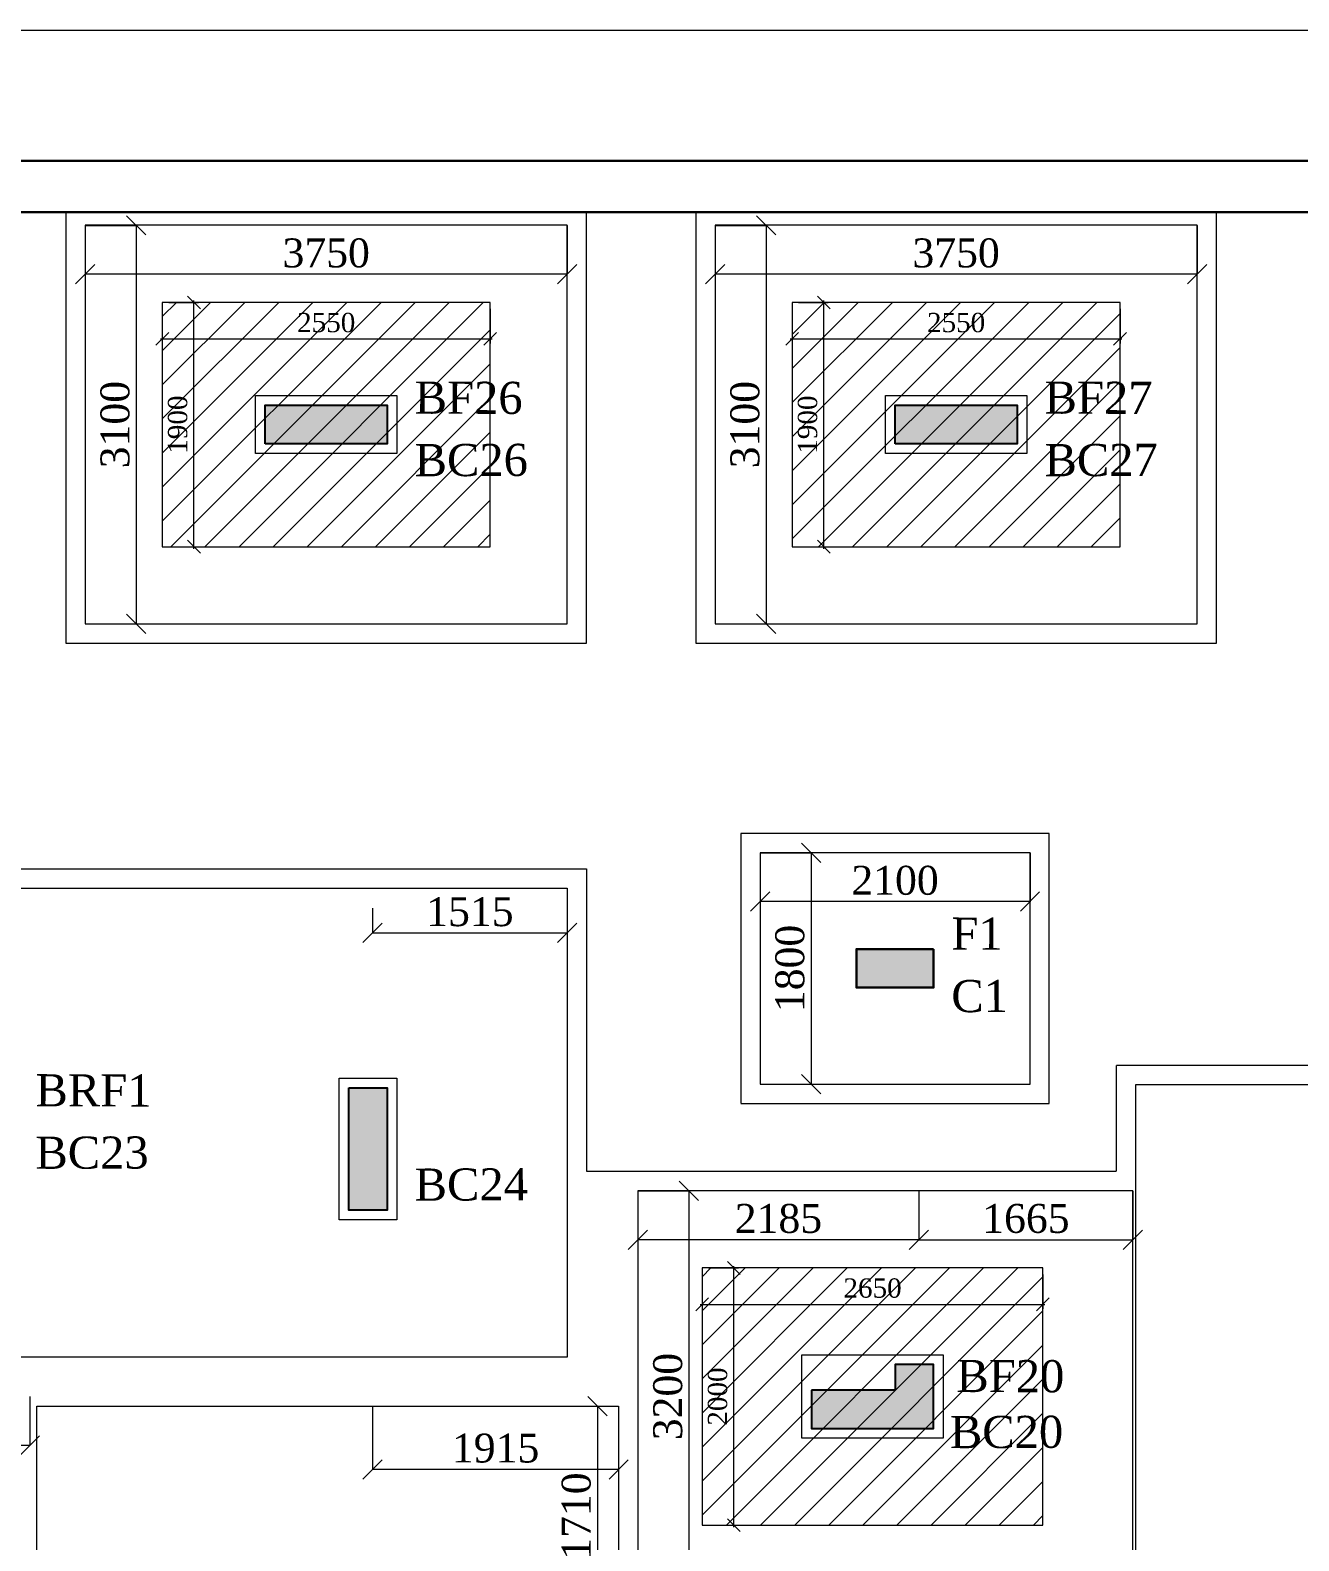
# Model space of a CAD drawing. Header units: inches. Extents: x 10943721 to 11147402, y -2794197 to -2693110.
# Drawn here: x 11024865 to 11034733, y -2704860 to -2693110 of the extents above; entities that cross this region are included whole.
import ezdxf

# ---------------------------------------------------------------- set-up
doc = ezdxf.new("R2010")
doc.units = ezdxf.units.IN
doc.header["$LTSCALE"] = 0.5
doc.header["$MEASUREMENT"] = 0
doc.header["$PDMODE"] = 34
doc.header["$PDSIZE"] = 50
doc.linetypes.add('HIDDEN', pattern=[9.525, 6.35, -3.175])
doc.layers.get('0').update_dxf_attribs({"lineweight": 0})
for name, color, linetype, lineweight in [('S-C0-UP TO B1', 4, 'Continuous', 30), ('S-C3-UP TO HP', 6, 'Continuous', 25), ('S-FOUND-PEDESTAL', 8, 'Continuous', 5), ('S-FOUND-TEXT COL', 7, 'Continuous', 0), ('S-FOUND-TEXT FOOTING', 7, 'Continuous', 0), ('S_FOUND_DIM', 7, 'Continuous', 9), ('S_FOUND_DIM-1', 7, 'Continuous', 9), ('S_FOUND_EXCAVATION', 253, 'HIDDEN', 5), ('S_FOUND_FOOTING', 7, 'Continuous', 15), ('S_FOUND_FOOTING-1', 7, 'Continuous', 9)]:
    doc.layers.add(name, color=color, linetype=linetype, lineweight=lineweight)
doc.layers.add('S_HATCH', color=250, linetype='Continuous', lineweight=5, transparency=0.5)
doc.styles.add('SHEET TEXT', font='times.ttf')
doc.styles.get("Standard").update_dxf_attribs({"font": 'times.ttf'})
doc.dimstyles.new('DIM FOOTING', dxfattribs={"dimtxt": 250, "dimasz": 150, "dimexe": 0.18, "dimexo": 0.0625, "dimgap": 50, "dimtad": 1, "dimtoh": 1, "dimdec": 0, "dimzin": 0, "dimdsep": 46, "dimtxsty": 'Standard', "dimblk": 'OBLIQUE', "dimcen": 0.09, "dimclrd": 256, "dimclre": 256, "dimclrt": 256, "dimadec": 0, "dimazin": 0, "dimtfac": 1, "dimtdec": 0, "dimtofl": 0, "dimtmove": 0, "dimatfit": 3, "dimfxl": 1, "dimtolj": 1, "dimtzin": 0, "dimlwd": -1, "dimlwe": -1, "dimarcsym": 0})
doc.dimstyles.new('S_DIM', dxfattribs={"dimtxt": 75, "dimasz": 35, "dimexe": 35, "dimexo": 50, "dimgap": 25, "dimtad": 1, "dimdec": 0, "dimzin": 0, "dimdsep": 46, "dimtxsty": 'Standard', "dimblk": 'OBLIQUE', "dimcen": 0.09, "dimdle": 15, "dimclrd": 256, "dimclre": 256, "dimclrt": 256, "dimadec": 0, "dimazin": 0, "dimtfac": 1, "dimtdec": 0, "dimtofl": 0, "dimtmove": 0, "dimatfit": 3, "dimfxl": 1, "dimtolj": 1, "dimtzin": 0, "dimlwd": -1, "dimlwe": -1, "dimarcsym": 0})

# ---------------------------------------------------------------- blocks, each defined once
blk = doc.blocks.new('_Oblique')
at = {"color": 0, "linetype": 'ByBlock', "lineweight": -2}
blk.add_line((-0.5, -0.5), (0.5, 0.5), dxfattribs=at)
blk = doc.blocks.new('*D184')
at = {"layer": 'Defpoints', "color": 0, "transparency": 16777216}
for p in [(11020162, -2703738), (11024862, -2703738), (11020162, -2704118)]:
    blk.add_point(p, dxfattribs=at)
at = {"layer": 'S_FOUND_DIM', "transparency": 16777216}
for p, q in [((11020162, -2703738), (11020162, -2704119)), ((11024862, -2703738), (11024862, -2704119)), ((11024862, -2704118), (11020162, -2704118))]:
    blk.add_line(p, q, dxfattribs=at)
at = {"layer": 'S_FOUND_DIM', "transparency": 16777216, "xscale": 150, "yscale": 150, "zscale": 150, "rotation": 180}
blk.add_blockref('_Oblique', (11020162, -2704118), dxfattribs=at)
at = {"layer": 'S_FOUND_DIM', "transparency": 16777216, "xscale": 150, "yscale": 150, "zscale": 150}
blk.add_blockref('_Oblique', (11024862, -2704118), dxfattribs=at)
at = {"layer": 'S_FOUND_DIM', "transparency": 16777216, "insert": (11022512, -2703954), "char_height": 225, "attachment_point": 5}
blk.add_mtext('\\A1;4700', dxfattribs=at)
blk = doc.blocks.new('*D335')
at = {"layer": 'Defpoints', "color": 0, "transparency": 16777216}
for p in [(11025292, -2694628), (11025292, -2697728), (11025689, -2697728)]:
    blk.add_point(p, dxfattribs=at)
at = {"layer": 'S_FOUND_DIM', "transparency": 16777216}
for p, q in [((11025292, -2694628), (11025690, -2694628)), ((11025689, -2694628), (11025689, -2697728)), ((11025292, -2697728), (11025690, -2697728))]:
    blk.add_line(p, q, dxfattribs=at)
at = {"layer": 'S_FOUND_DIM', "transparency": 16777216, "xscale": 150, "yscale": 150, "zscale": 150}
for p, rotation in [((11025689, -2694628), 90), ((11025689, -2697728), 270)]:
    blk.add_blockref('_Oblique', p, dxfattribs=dict(at, rotation=rotation))
at = {"layer": 'S_FOUND_DIM', "transparency": 16777216, "insert": (11025525, -2696178), "char_height": 225, "attachment_point": 5, "rotation": 90}
blk.add_mtext('\\A1;3100', dxfattribs=at)
blk = doc.blocks.new('*D336')
at = {"layer": 'Defpoints', "color": 0, "transparency": 16777216}
for p in [(11025292, -2694628), (11029042, -2694628), (11025292, -2695008)]:
    blk.add_point(p, dxfattribs=at)
at = {"layer": 'S_FOUND_DIM', "transparency": 16777216}
for p, q in [((11025292, -2694628), (11025292, -2695009)), ((11029042, -2694628), (11029042, -2695009)), ((11029042, -2695008), (11025292, -2695008))]:
    blk.add_line(p, q, dxfattribs=at)
at = {"layer": 'S_FOUND_DIM', "transparency": 16777216, "xscale": 150, "yscale": 150, "zscale": 150, "rotation": 180}
blk.add_blockref('_Oblique', (11025292, -2695008), dxfattribs=at)
at = {"layer": 'S_FOUND_DIM', "transparency": 16777216, "xscale": 150, "yscale": 150, "zscale": 150}
blk.add_blockref('_Oblique', (11029042, -2695008), dxfattribs=at)
at = {"layer": 'S_FOUND_DIM', "transparency": 16777216, "insert": (11027167, -2694844), "char_height": 225, "attachment_point": 5}
blk.add_mtext('\\A1;3750', dxfattribs=at)
blk = doc.blocks.new('*D337')
at = {"layer": 'Defpoints', "color": 0, "transparency": 16777216}
for p in [(11025892, -2695228), (11028442, -2695228), (11028442, -2695511)]:
    blk.add_point(p, dxfattribs=at)
at = {"layer": 'S_FOUND_DIM-1', "transparency": 16777216}
for p, q in [((11025892, -2695278), (11025892, -2695546)), ((11028442, -2695278), (11028442, -2695546)), ((11025877, -2695511), (11028457, -2695511))]:
    blk.add_line(p, q, dxfattribs=at)
at = {"layer": 'S_FOUND_DIM-1', "transparency": 16777216, "xscale": 100, "yscale": 100, "zscale": 100, "rotation": 180}
blk.add_blockref('_Oblique', (11025892, -2695511), dxfattribs=at)
at = {"layer": 'S_FOUND_DIM-1', "transparency": 16777216, "xscale": 100, "yscale": 100, "zscale": 100}
blk.add_blockref('_Oblique', (11028442, -2695511), dxfattribs=at)
at = {"layer": 'S_FOUND_DIM-1', "transparency": 16777216, "insert": (11027167, -2695385), "char_height": 150, "attachment_point": 5}
blk.add_mtext('\\A1;2550', dxfattribs=at)
blk = doc.blocks.new('*D338')
at = {"layer": 'Defpoints', "color": 0, "transparency": 16777216}
for p in [(11025892, -2695228), (11026138, -2695228), (11025892, -2697128)]:
    blk.add_point(p, dxfattribs=at)
at = {"layer": 'S_FOUND_DIM-1', "transparency": 16777216}
for p, q in [((11025942, -2695228), (11026173, -2695228)), ((11026138, -2697143), (11026138, -2695213)), ((11025942, -2697128), (11026173, -2697128))]:
    blk.add_line(p, q, dxfattribs=at)
at = {"layer": 'S_FOUND_DIM-1', "transparency": 16777216, "xscale": 100, "yscale": 100, "zscale": 100}
for p, rotation in [((11026138, -2695228), 90), ((11026138, -2697128), 270)]:
    blk.add_blockref('_Oblique', p, dxfattribs=dict(at, rotation=rotation))
at = {"layer": 'S_FOUND_DIM-1', "transparency": 16777216, "insert": (11026012, -2696178), "char_height": 150, "attachment_point": 5, "rotation": 90}
blk.add_mtext('\\A1;1900', dxfattribs=at)
blk = doc.blocks.new('*D339')
at = {"layer": 'Defpoints', "color": 0, "transparency": 16777216}
for p in [(11030192, -2694628), (11030192, -2697728), (11030589, -2697728)]:
    blk.add_point(p, dxfattribs=at)
at = {"layer": 'S_FOUND_DIM', "transparency": 16777216}
for p, q in [((11030192, -2694628), (11030590, -2694628)), ((11030589, -2694628), (11030589, -2697728)), ((11030192, -2697728), (11030590, -2697728))]:
    blk.add_line(p, q, dxfattribs=at)
at = {"layer": 'S_FOUND_DIM', "transparency": 16777216, "xscale": 150, "yscale": 150, "zscale": 150}
for p, rotation in [((11030589, -2694628), 90), ((11030589, -2697728), 270)]:
    blk.add_blockref('_Oblique', p, dxfattribs=dict(at, rotation=rotation))
at = {"layer": 'S_FOUND_DIM', "transparency": 16777216, "insert": (11030425, -2696178), "char_height": 225, "attachment_point": 5, "rotation": 90}
blk.add_mtext('\\A1;3100', dxfattribs=at)
blk = doc.blocks.new('*D340')
at = {"layer": 'Defpoints', "color": 0, "transparency": 16777216}
for p in [(11030192, -2694628), (11033942, -2694628), (11030192, -2695008)]:
    blk.add_point(p, dxfattribs=at)
at = {"layer": 'S_FOUND_DIM', "transparency": 16777216}
for p, q in [((11030192, -2694628), (11030192, -2695009)), ((11033942, -2694628), (11033942, -2695009)), ((11033942, -2695008), (11030192, -2695008))]:
    blk.add_line(p, q, dxfattribs=at)
at = {"layer": 'S_FOUND_DIM', "transparency": 16777216, "xscale": 150, "yscale": 150, "zscale": 150, "rotation": 180}
blk.add_blockref('_Oblique', (11030192, -2695008), dxfattribs=at)
at = {"layer": 'S_FOUND_DIM', "transparency": 16777216, "xscale": 150, "yscale": 150, "zscale": 150}
blk.add_blockref('_Oblique', (11033942, -2695008), dxfattribs=at)
at = {"layer": 'S_FOUND_DIM', "transparency": 16777216, "insert": (11032067, -2694844), "char_height": 225, "attachment_point": 5}
blk.add_mtext('\\A1;3750', dxfattribs=at)
blk = doc.blocks.new('*D341')
at = {"layer": 'Defpoints', "color": 0, "transparency": 16777216}
for p in [(11030792, -2695228), (11033342, -2695228), (11033342, -2695511)]:
    blk.add_point(p, dxfattribs=at)
at = {"layer": 'S_FOUND_DIM-1', "transparency": 16777216}
for p, q in [((11030792, -2695278), (11030792, -2695546)), ((11033342, -2695278), (11033342, -2695546)), ((11030777, -2695511), (11033357, -2695511))]:
    blk.add_line(p, q, dxfattribs=at)
at = {"layer": 'S_FOUND_DIM-1', "transparency": 16777216, "xscale": 100, "yscale": 100, "zscale": 100, "rotation": 180}
blk.add_blockref('_Oblique', (11030792, -2695511), dxfattribs=at)
at = {"layer": 'S_FOUND_DIM-1', "transparency": 16777216, "xscale": 100, "yscale": 100, "zscale": 100}
blk.add_blockref('_Oblique', (11033342, -2695511), dxfattribs=at)
at = {"layer": 'S_FOUND_DIM-1', "transparency": 16777216, "insert": (11032067, -2695385), "char_height": 150, "attachment_point": 5}
blk.add_mtext('\\A1;2550', dxfattribs=at)
blk = doc.blocks.new('*D342')
at = {"layer": 'Defpoints', "color": 0, "transparency": 16777216}
for p in [(11030792, -2695228), (11031038, -2695228), (11030792, -2697128)]:
    blk.add_point(p, dxfattribs=at)
at = {"layer": 'S_FOUND_DIM-1', "transparency": 16777216}
for p, q in [((11030842, -2695228), (11031073, -2695228)), ((11031038, -2697143), (11031038, -2695213)), ((11030842, -2697128), (11031073, -2697128))]:
    blk.add_line(p, q, dxfattribs=at)
at = {"layer": 'S_FOUND_DIM-1', "transparency": 16777216, "xscale": 100, "yscale": 100, "zscale": 100}
for p, rotation in [((11031038, -2695228), 90), ((11031038, -2697128), 270)]:
    blk.add_blockref('_Oblique', p, dxfattribs=dict(at, rotation=rotation))
at = {"layer": 'S_FOUND_DIM-1', "transparency": 16777216, "insert": (11030912, -2696178), "char_height": 150, "attachment_point": 5, "rotation": 90}
blk.add_mtext('\\A1;1900', dxfattribs=at)
blk = doc.blocks.new('*D355')
at = {"layer": 'Defpoints', "color": 0, "transparency": 16777216}
for p in [(11029592, -2702138), (11029592, -2705338), (11029989, -2705338)]:
    blk.add_point(p, dxfattribs=at)
at = {"layer": 'S_FOUND_DIM', "transparency": 16777216}
for p, q in [((11029592, -2702138), (11029990, -2702138)), ((11029989, -2702138), (11029989, -2705338)), ((11029592, -2705338), (11029990, -2705338))]:
    blk.add_line(p, q, dxfattribs=at)
at = {"layer": 'S_FOUND_DIM', "transparency": 16777216, "xscale": 150, "yscale": 150, "zscale": 150}
for p, rotation in [((11029989, -2702138), 90), ((11029989, -2705338), 270)]:
    blk.add_blockref('_Oblique', p, dxfattribs=dict(at, rotation=rotation))
at = {"layer": 'S_FOUND_DIM', "transparency": 16777216, "insert": (11029825, -2703738), "char_height": 225, "attachment_point": 5, "rotation": 90}
blk.add_mtext('\\A1;3200', dxfattribs=at)
blk = doc.blocks.new('*D356')
at = {"layer": 'Defpoints', "color": 0, "transparency": 16777216}
for p in [(11029592, -2702138), (11031777, -2702138), (11029592, -2702518)]:
    blk.add_point(p, dxfattribs=at)
at = {"layer": 'S_FOUND_DIM', "transparency": 16777216}
for p, q in [((11029592, -2702138), (11029592, -2702519)), ((11031777, -2702138), (11031777, -2702519)), ((11031777, -2702518), (11029592, -2702518))]:
    blk.add_line(p, q, dxfattribs=at)
at = {"layer": 'S_FOUND_DIM', "transparency": 16777216, "xscale": 150, "yscale": 150, "zscale": 150, "rotation": 180}
blk.add_blockref('_Oblique', (11029592, -2702518), dxfattribs=at)
at = {"layer": 'S_FOUND_DIM', "transparency": 16777216, "xscale": 150, "yscale": 150, "zscale": 150}
blk.add_blockref('_Oblique', (11031777, -2702518), dxfattribs=at)
at = {"layer": 'S_FOUND_DIM', "transparency": 16777216, "insert": (11030685, -2702354), "char_height": 225, "attachment_point": 5}
blk.add_mtext('\\A1;2185', dxfattribs=at)
blk = doc.blocks.new('*D357')
at = {"layer": 'Defpoints', "color": 0, "transparency": 16777216}
for p in [(11030092, -2702738), (11032742, -2702738), (11032742, -2703021)]:
    blk.add_point(p, dxfattribs=at)
at = {"layer": 'S_FOUND_DIM-1', "transparency": 16777216}
for p, q in [((11030092, -2702788), (11030092, -2703056)), ((11032742, -2702788), (11032742, -2703056)), ((11030077, -2703021), (11032757, -2703021))]:
    blk.add_line(p, q, dxfattribs=at)
at = {"layer": 'S_FOUND_DIM-1', "transparency": 16777216, "xscale": 100, "yscale": 100, "zscale": 100, "rotation": 180}
blk.add_blockref('_Oblique', (11030092, -2703021), dxfattribs=at)
at = {"layer": 'S_FOUND_DIM-1', "transparency": 16777216, "xscale": 100, "yscale": 100, "zscale": 100}
blk.add_blockref('_Oblique', (11032742, -2703021), dxfattribs=at)
at = {"layer": 'S_FOUND_DIM-1', "transparency": 16777216, "insert": (11031417, -2702895), "char_height": 150, "attachment_point": 5}
blk.add_mtext('\\A1;2650', dxfattribs=at)
blk = doc.blocks.new('*D358')
at = {"layer": 'Defpoints', "color": 0, "transparency": 16777216}
for p in [(11030092, -2702738), (11030338, -2702738), (11030092, -2704738)]:
    blk.add_point(p, dxfattribs=at)
at = {"layer": 'S_FOUND_DIM-1', "transparency": 16777216}
for p, q in [((11030142, -2702738), (11030373, -2702738)), ((11030338, -2704753), (11030338, -2702723)), ((11030142, -2704738), (11030373, -2704738))]:
    blk.add_line(p, q, dxfattribs=at)
at = {"layer": 'S_FOUND_DIM-1', "transparency": 16777216, "xscale": 100, "yscale": 100, "zscale": 100}
for p, rotation in [((11030338, -2702738), 90), ((11030338, -2704738), 270)]:
    blk.add_blockref('_Oblique', p, dxfattribs=dict(at, rotation=rotation))
at = {"layer": 'S_FOUND_DIM-1', "transparency": 16777216, "insert": (11030212, -2703738), "char_height": 150, "attachment_point": 5, "rotation": 90}
blk.add_mtext('\\A1;2000', dxfattribs=at)
blk = doc.blocks.new('*D368')
at = {"layer": 'Defpoints', "color": 0, "transparency": 16777216}
for p in [(11027527, -2699938), (11029042, -2699938), (11029042, -2700132)]:
    blk.add_point(p, dxfattribs=at)
at = {"layer": 'S_FOUND_DIM', "transparency": 16777216}
for p, q in [((11027527, -2699938), (11027527, -2700132)), ((11029042, -2699938), (11029042, -2700132)), ((11027527, -2700132), (11029042, -2700132))]:
    blk.add_line(p, q, dxfattribs=at)
at = {"layer": 'S_FOUND_DIM', "transparency": 16777216, "xscale": 150, "yscale": 150, "zscale": 150, "rotation": 180}
blk.add_blockref('_Oblique', (11027527, -2700132), dxfattribs=at)
at = {"layer": 'S_FOUND_DIM', "transparency": 16777216, "xscale": 150, "yscale": 150, "zscale": 150}
blk.add_blockref('_Oblique', (11029042, -2700132), dxfattribs=at)
at = {"layer": 'S_FOUND_DIM', "transparency": 16777216, "insert": (11028285, -2699968), "char_height": 225, "attachment_point": 5}
blk.add_mtext('\\A1;1515', dxfattribs=at)
blk = doc.blocks.new('*D374')
at = {"layer": 'Defpoints', "color": 0, "transparency": 16777216}
for p in [(11031777, -2702138), (11033442, -2702138), (11033442, -2702518)]:
    blk.add_point(p, dxfattribs=at)
at = {"layer": 'S_FOUND_DIM', "transparency": 16777216}
for p, q in [((11031777, -2702138), (11031777, -2702519)), ((11033442, -2702138), (11033442, -2702519)), ((11031777, -2702518), (11033442, -2702518))]:
    blk.add_line(p, q, dxfattribs=at)
at = {"layer": 'S_FOUND_DIM', "transparency": 16777216, "xscale": 150, "yscale": 150, "zscale": 150, "rotation": 180}
blk.add_blockref('_Oblique', (11031777, -2702518), dxfattribs=at)
at = {"layer": 'S_FOUND_DIM', "transparency": 16777216, "xscale": 150, "yscale": 150, "zscale": 150}
blk.add_blockref('_Oblique', (11033442, -2702518), dxfattribs=at)
at = {"layer": 'S_FOUND_DIM', "transparency": 16777216, "insert": (11032610, -2702354), "char_height": 225, "attachment_point": 5}
blk.add_mtext('\\A1;1665', dxfattribs=at)
blk = doc.blocks.new('*D297')
at = {"layer": 'Defpoints', "color": 0, "transparency": 16777216}
for p in [(11030542, -2699508), (11030542, -2701308), (11030939, -2701308)]:
    blk.add_point(p, dxfattribs=at)
at = {"layer": 'S_FOUND_DIM', "transparency": 16777216}
for p, q in [((11030542, -2699508), (11030940, -2699508)), ((11030939, -2699508), (11030939, -2701308)), ((11030542, -2701308), (11030940, -2701308))]:
    blk.add_line(p, q, dxfattribs=at)
at = {"layer": 'S_FOUND_DIM', "transparency": 16777216, "xscale": 150, "yscale": 150, "zscale": 150}
for p, rotation in [((11030939, -2699508), 90), ((11030939, -2701308), 270)]:
    blk.add_blockref('_Oblique', p, dxfattribs=dict(at, rotation=rotation))
at = {"layer": 'S_FOUND_DIM', "transparency": 16777216, "insert": (11030775, -2700408), "char_height": 225, "attachment_point": 5, "rotation": 90}
blk.add_mtext('\\A1;1800', dxfattribs=at)
blk = doc.blocks.new('*D298')
at = {"layer": 'Defpoints', "color": 0, "transparency": 16777216}
for p in [(11030542, -2699508), (11032642, -2699508), (11030542, -2699888)]:
    blk.add_point(p, dxfattribs=at)
at = {"layer": 'S_FOUND_DIM', "transparency": 16777216}
for p, q in [((11030542, -2699508), (11030542, -2699889)), ((11032642, -2699508), (11032642, -2699889)), ((11032642, -2699888), (11030542, -2699888))]:
    blk.add_line(p, q, dxfattribs=at)
at = {"layer": 'S_FOUND_DIM', "transparency": 16777216, "xscale": 150, "yscale": 150, "zscale": 150, "rotation": 180}
blk.add_blockref('_Oblique', (11030542, -2699888), dxfattribs=at)
at = {"layer": 'S_FOUND_DIM', "transparency": 16777216, "xscale": 150, "yscale": 150, "zscale": 150}
blk.add_blockref('_Oblique', (11032642, -2699888), dxfattribs=at)
at = {"layer": 'S_FOUND_DIM', "transparency": 16777216, "insert": (11031592, -2699724), "char_height": 225, "attachment_point": 5}
blk.add_mtext('\\A1;2100', dxfattribs=at)
blk = doc.blocks.new('*D249')
at = {"layer": 'Defpoints', "color": 0, "transparency": 16777216}
for p in [(11028879, -2703813), (11028879, -2705523), (11029278, -2705523)]:
    blk.add_point(p, dxfattribs=at)
at = {"layer": 'S_FOUND_DIM', "transparency": 16777216}
for p, q in [((11028879, -2703813), (11029278, -2703813)), ((11029278, -2703813), (11029278, -2705523)), ((11028879, -2705523), (11029278, -2705523))]:
    blk.add_line(p, q, dxfattribs=at)
at = {"layer": 'S_FOUND_DIM', "transparency": 16777216, "xscale": 150, "yscale": 150, "zscale": 150}
for p, rotation in [((11029278, -2703813), 90), ((11029278, -2705523), 270)]:
    blk.add_blockref('_Oblique', p, dxfattribs=dict(at, rotation=rotation))
at = {"layer": 'S_FOUND_DIM', "transparency": 16777216, "insert": (11029113, -2704668), "char_height": 225, "attachment_point": 5, "rotation": 90}
blk.add_mtext('\\A1;1710', dxfattribs=at)
blk = doc.blocks.new('*D252')
at = {"layer": 'Defpoints', "color": 0, "transparency": 16777216}
for p in [(11027527, -2703813), (11029442, -2703813), (11027527, -2704305)]:
    blk.add_point(p, dxfattribs=at)
at = {"layer": 'S_FOUND_DIM', "transparency": 16777216}
for p, q in [((11027527, -2703813), (11027527, -2704305)), ((11029442, -2703813), (11029442, -2704305)), ((11029442, -2704305), (11027527, -2704305))]:
    blk.add_line(p, q, dxfattribs=at)
at = {"layer": 'S_FOUND_DIM', "transparency": 16777216, "xscale": 150, "yscale": 150, "zscale": 150, "rotation": 180}
blk.add_blockref('_Oblique', (11027527, -2704305), dxfattribs=at)
at = {"layer": 'S_FOUND_DIM', "transparency": 16777216, "xscale": 150, "yscale": 150, "zscale": 150}
blk.add_blockref('_Oblique', (11029442, -2704305), dxfattribs=at)
at = {"layer": 'S_FOUND_DIM', "transparency": 16777216, "insert": (11028485, -2704140), "char_height": 225, "attachment_point": 5}
blk.add_mtext('\\A1;1915', dxfattribs=at)

msp = doc.modelspace()

# ---------------------------------------------------------------- hatches: boundary and pattern name
at = {"layer": 'S-C0-UP TO B1'}
h = msp.add_hatch(color=250, dxfattribs=at)
h.dxf.hatch_style = 1
h.paths.add_polyline_path([(11031892, -2700257.5), (11031892, -2700557.5), (11031292, -2700557.5), (11031292, -2700257.5)])
at = {"layer": 'S-C3-UP TO HP'}
h = msp.add_hatch(color=250, dxfattribs=at)
h.dxf.hatch_style = 1
h.paths.add_polyline_path([(11026692, -2696327.5), (11026692, -2696027.5), (11027642, -2696027.5), (11027642, -2696327.5)])
h = msp.add_hatch(color=250, dxfattribs=at)
h.dxf.hatch_style = 1
h.paths.add_polyline_path([(11031592, -2696327.5), (11031592, -2696027.5), (11032542, -2696027.5), (11032542, -2696327.5)])
h = msp.add_hatch(color=250, dxfattribs=at)
h.dxf.hatch_style = 1
h.paths.add_polyline_path([(11027342, -2701337.5), (11027642, -2701337.5), (11027642, -2702287.5), (11027342, -2702287.5)])
h = msp.add_hatch(color=250, dxfattribs=at)
h.dxf.hatch_style = 1
h.paths.add_polyline_path([(11030942, -2703687.5), (11030942, -2703987.5), (11031892, -2703987.5), (11031892, -2703487.5), (11031592, -2703487.5), (11031592, -2703687.5)])
at = {"layer": 'S_HATCH'}
h = msp.add_hatch(dxfattribs=at)
h.set_pattern_fill('ANSI31', color=250, scale=1500)
h.paths.add_polyline_path([(11039477, -2708442.5), (11039477, -2710742.5), (11041127, -2710742.5), (11041127, -2708442.5)])
h.paths.add_polyline_path([(11039477, -2702502.5), (11039477, -2704802.5), (11041127, -2704802.5), (11041127, -2702502.5)])
h.paths.add_polyline_path([(11036443.4, -2716042.5), (11036443.4, -2723062.5), (11033143.4, -2723062.5), (11033143.4, -2716042.5)])
h.paths.add_polyline_path([(11028467, -2711292.5), (11033747, -2711292.5), (11033747, -2713392.5), (11028467, -2713392.5)])
h.paths.add_polyline_path([(11030092, -2704737.5), (11032742, -2704737.5), (11032742, -2702737.5), (11030092, -2702737.5)])
h.paths.add_polyline_path([(11039477, -2695302.5), (11039477, -2697602.5), (11041127, -2697602.5), (11041127, -2695302.5)])
h.paths.add_polyline_path([(11035762, -2697127.5), (11038312, -2697127.5), (11038312, -2695227.5), (11035762, -2695227.5)])
h.paths.add_polyline_path([(11030792, -2697127.5), (11033342, -2697127.5), (11033342, -2695227.5), (11030792, -2695227.5)])
h.paths.add_polyline_path([(11025892, -2697127.5), (11028442, -2697127.5), (11028442, -2695227.5), (11025892, -2695227.5)])
h.paths.add_polyline_path([(11020962, -2697127.5), (11023512, -2697127.5), (11023512, -2695227.5), (11020962, -2695227.5)])
h.paths.add_polyline_path([(11020812, -2706587.5), (11024212, -2706587.5), (11024212, -2704387.5), (11020812, -2704387.5)])
h.paths.add_polyline_path([(11020812, -2710417.5), (11024212, -2710417.5), (11024212, -2708217.5), (11020812, -2708217.5)])
h.paths.add_polyline_path([(11020812, -2715232.5), (11020812, -2718232.5), (11023012, -2718232.5), (11023012, -2715232.5)])
h.paths.add_polyline_path([(11039202, -2715232.5), (11039202, -2718232.5), (11041402, -2718232.5), (11041402, -2715232.5)])
h.paths.add_polyline_path([(11025767, -2716042.5), (11025767, -2723062.5), (11029067, -2723062.5), (11029067, -2716042.5)])
h.paths.add_polyline_path([(11039202, -2719487.5), (11039202, -2722337.5), (11041402, -2722337.5), (11041402, -2719487.5)])
h.paths.add_polyline_path([(11020812, -2719487.5), (11020812, -2722337.5), (11023012, -2722337.5), (11023012, -2719487.5)])
h.paths.add_polyline_path([(11039102, -2728387.5), (11039102, -2731137.5), (11041352, -2731137.5), (11041352, -2728387.5)])
h.paths.add_polyline_path([(11020862, -2728387.5), (11020862, -2731137.5), (11023112, -2731137.5), (11023112, -2728387.5)])

# ---------------------------------------------------------------- linework, layer by layer
at = {"color": 1}
msp.add_lwpolyline([(11016019.1, -2693110.2), (11045291.9, -2693110.2), (11045291.9, -2787453.4), (11016019.1, -2787453.4)], close=True, dxfattribs=at)
at = {"layer": 'S-C0-UP TO B1'}
for points in [[(11043402, -2785947.5), (11043402, -2694127.5), (11017527.3, -2694127.5), (11017527.3, -2785947.5)], [(11043016.5, -2785544.7), (11043016.5, -2694524.7), (11017941.7, -2694524.7), (11017941.7, -2785544.7)], [(11031892, -2700257.5), (11031892, -2700557.5), (11031292, -2700557.5), (11031292, -2700257.5)]]:
    msp.add_lwpolyline(points, close=True, dxfattribs=at)
at = {"layer": 'S-C3-UP TO HP'}
for points in [[(11026692, -2696327.5), (11026692, -2696027.5), (11027642, -2696027.5), (11027642, -2696327.5)], [(11031592, -2696327.5), (11031592, -2696027.5), (11032542, -2696027.5), (11032542, -2696327.5)], [(11027342, -2701337.5), (11027642, -2701337.5), (11027642, -2702287.5), (11027342, -2702287.5)]]:
    msp.add_lwpolyline(points, close=True, dxfattribs=at)
at = {"layer": 'S-C3-UP TO HP', "color": 7}
msp.add_lwpolyline([(11030942, -2703687.5), (11030942, -2703987.5), (11031892, -2703987.5), (11031892, -2703487.5), (11031592, -2703487.5), (11031592, -2703687.5)], close=True, dxfattribs=at)
at = {"layer": 'S-FOUND-PEDESTAL'}
for points in [[(11026617, -2696402.5), (11026617, -2695952.5), (11027717, -2695952.5), (11027717, -2696402.5)], [(11031517, -2696402.5), (11031517, -2695952.5), (11032617, -2695952.5), (11032617, -2696402.5)], [(11027267, -2701262.5), (11027717, -2701262.5), (11027717, -2702362.5), (11027267, -2702362.5)], [(11031967, -2703412.5), (11031967, -2704062.5), (11030867, -2704062.5), (11030867, -2703412.5)]]:
    msp.add_lwpolyline(points, close=True, dxfattribs=at)
at = {"layer": 'S_FOUND_EXCAVATION'}
for points in [[(11025142, -2694527.5), (11025142, -2697877.5), (11029192, -2697877.5), (11029192, -2694527.5)], [(11030042, -2694527.5), (11030042, -2697877.5), (11034092, -2697877.5), (11034092, -2694527.5)], [(11032157, -2697877.5), (11034092, -2697877.5), (11034092, -2696962.5)], [(11021917.1, -2700557.5), (11021917.1, -2699632.5), (11029192, -2699632.5), (11029192, -2701987.5)], [(11035817, -2701162.5), (11033312, -2701162.5), (11033312, -2701987.5)], [(11033312, -2701987.5), (11029192, -2701987.5)]]:
    msp.add_lwpolyline(points, dxfattribs=at)
msp.add_lwpolyline([(11032792, -2699357.5), (11030392, -2699357.5), (11030392, -2701457.5), (11032792, -2701457.5)], close=True, dxfattribs=at)
at = {"layer": 'S_FOUND_FOOTING', "color": 3}
for points in [[(11025292, -2697727.5), (11029042, -2697727.5), (11029042, -2694627.5), (11025292, -2694627.5)], [(11030192, -2697727.5), (11033942, -2697727.5), (11033942, -2694627.5), (11030192, -2694627.5)], [(11024917, -2710542.5), (11024917, -2703812.5), (11029442, -2703812.5), (11029442, -2707162.5), (11029167, -2707162.5), (11029167, -2710542.5)]]:
    msp.add_lwpolyline(points, close=True, dxfattribs=at)
at = {"layer": 'S_FOUND_FOOTING', "color": 1}
msp.add_lwpolyline([(11030542, -2701307.5), (11032642, -2701307.5), (11032642, -2699507.5), (11030542, -2699507.5)], close=True, dxfattribs=at)
msp.add_lwpolyline([(11022067.1, -2700707.5), (11022067.1, -2699782.5), (11029042, -2699782.5), (11029042, -2703432.5), (11022067.1, -2703432.5), (11022067.1, -2702507.5)], dxfattribs=at)
at = {"layer": 'S_FOUND_FOOTING', "color": 5}
msp.add_lwpolyline([(11037682, -2706612.5), (11038782, -2706612.5), (11038782, -2701312.5), (11033462, -2701312.5), (11033462, -2710597.5), (11037682, -2710597.5), (11037682, -2706612.5)], dxfattribs=at)
at = {"layer": 'S_FOUND_FOOTING', "color": 7}
msp.add_lwpolyline([(11029592, -2705337.5), (11033442, -2705337.5), (11033442, -2702137.5), (11029592, -2702137.5)], close=True, dxfattribs=at)
at = {"layer": 'S_FOUND_FOOTING-1', "color": 3}
for points in [[(11025892, -2697127.5), (11028442, -2697127.5), (11028442, -2695227.5), (11025892, -2695227.5)], [(11030792, -2697127.5), (11033342, -2697127.5), (11033342, -2695227.5), (11030792, -2695227.5)]]:
    msp.add_lwpolyline(points, close=True, dxfattribs=at)
at = {"layer": 'S_FOUND_FOOTING-1', "color": 7}
msp.add_lwpolyline([(11030092, -2704737.5), (11032742, -2704737.5), (11032742, -2702737.5), (11030092, -2702737.5)], close=True, dxfattribs=at)

# ---------------------------------------------------------------- texts
at = {"layer": 'S-FOUND-TEXT COL', "color": 7, "style": 'SHEET TEXT'}
for s, p in [('BC26', (11027855.2, -2696579.3)), ('BC27', (11032755.2, -2696579.3)), ('C1', (11032030.2, -2700748.1)), ('BC23', (11024905.2, -2701966.6)), ('BC24', (11027855.2, -2702214.3)), ('BC20', (11032019.1, -2704139.3))]:
    msp.add_text(s, height=250, rotation=0.15396, dxfattribs=at).set_placement(p)
at = {"layer": 'S-FOUND-TEXT FOOTING', "color": 3, "style": 'SHEET TEXT'}
for s, p in [('BF26', (11027855.2, -2696092.8)), ('BF27', (11032755.2, -2696092.8))]:
    msp.add_text(s, height=250, rotation=359.84604, dxfattribs=at).set_placement(p)
at = {"layer": 'S-FOUND-TEXT FOOTING', "color": 1, "style": 'SHEET TEXT'}
for s, p in [('F1', (11032030.2, -2700261.6)), ('BRF1', (11024905.2, -2701480.1))]:
    msp.add_text(s, height=250, rotation=359.84604, dxfattribs=at).set_placement(p)
at = {"layer": 'S-FOUND-TEXT FOOTING', "color": 7, "style": 'SHEET TEXT'}
msp.add_text('BF20', height=250, rotation=359.84604, dxfattribs=at).set_placement((11032069.1, -2703702.8))

# ---------------------------------------------------------------- dimensions: what is measured, and where the dimension line sits
at = {"layer": 'S_FOUND_DIM'}
for base, p1, p2, angle, picture, middle in [((11025292, -2695008.4), (11029042, -2694627.5), (11025292, -2694627.5), 180, '*D336', (11027167, -2694843.6)), ((11025689.4, -2697727.5), (11025292, -2694627.5), (11025292, -2697727.5), 270, '*D335', (11025525, -2696177.5)), ((11030192, -2695008.4), (11033942, -2694627.5), (11030192, -2694627.5), 180, '*D340', (11032067, -2694843.6)), ((11030589.4, -2697727.5), (11030192, -2694627.5), (11030192, -2697727.5), 270, '*D339', (11030425, -2696177.5)), ((11030939.4, -2701307.5), (11030542, -2699507.5), (11030542, -2701307.5), 270, '*D297', (11030774.9, -2700407.5)), ((11030542, -2699888.4), (11032642, -2699507.5), (11030542, -2699507.5), 180, '*D298', (11031592, -2699723.9)), ((11029592, -2702518.4), (11031777, -2702137.5), (11029592, -2702137.5), 180, '*D356', (11030684.5, -2702353.9)), ((11029989.4, -2705337.5), (11029592, -2702137.5), (11029592, -2705337.5), 270, '*D355', (11029825, -2703737.5)), ((11020162, -2704118.4), (11024862, -2703737.5), (11020162, -2703737.5), 180, '*D184', (11022512, -2703953.6)), ((11029278.3, -2705522.5), (11028878.7, -2703812.5), (11028878.7, -2705522.5), 90, '*D249', (11029113.5, -2704667.5))]:
    dim = msp.add_linear_dim(base=base, p1=p1, p2=p2, angle=angle, dimstyle='DIM FOOTING', override={"dimtxt": 225}, dxfattribs=at)
    dim.commit()
    dim.dimension.update_dxf_attribs({"geometry": picture, "text_midpoint": middle})
for base, p1, p2, picture, middle in [((11029042, -2700132.1), (11027527, -2699937.5), (11029042, -2699937.5), '*D368', (11028284.5, -2699967.7)), ((11033442, -2702518.4), (11031777, -2702137.5), (11033442, -2702137.5), '*D374', (11032609.5, -2702353.9)), ((11027527, -2704304.6), (11029442, -2703812.5), (11027527, -2703812.5), '*D252', (11028484.5, -2704139.8))]:
    dim = msp.add_linear_dim(base=base, p1=p1, p2=p2, dimstyle='DIM FOOTING', override={"dimtxt": 225}, dxfattribs=at)
    dim.commit()
    dim.dimension.update_dxf_attribs({"geometry": picture, "text_midpoint": middle})
at = {"layer": 'S_FOUND_DIM-1', "color": 2}
for base, p1, p2, angle, picture, middle in [((11028442, -2695511.4), (11025892, -2695227.5), (11028442, -2695227.5), 180, '*D337', (11027167, -2695385.1)), ((11026138.1, -2695227.5), (11025892, -2697127.5), (11025892, -2695227.5), 270, '*D338', (11026011.6, -2696177.5)), ((11033342, -2695511.4), (11030792, -2695227.5), (11033342, -2695227.5), 180, '*D341', (11032067, -2695385.1)), ((11031038.1, -2695227.5), (11030792, -2697127.5), (11030792, -2695227.5), 270, '*D342', (11030911.6, -2696177.5)), ((11032742, -2703021.4), (11030092, -2702737.5), (11032742, -2702737.5), 180, '*D357', (11031417, -2702895.1)), ((11030338.1, -2702737.5), (11030092, -2704737.5), (11030092, -2702737.5), 270, '*D358', (11030211.8, -2703737.5))]:
    dim = msp.add_linear_dim(base=base, p1=p1, p2=p2, angle=angle, dimstyle='S_DIM', override={"dimtxt": 150, "dimasz": 100, "dimgap": 50, "dimarcsym": 1}, dxfattribs=at)
    dim.commit()
    dim.dimension.update_dxf_attribs({"geometry": picture, "text_midpoint": middle})

doc.saveas('drawing.dxf')
